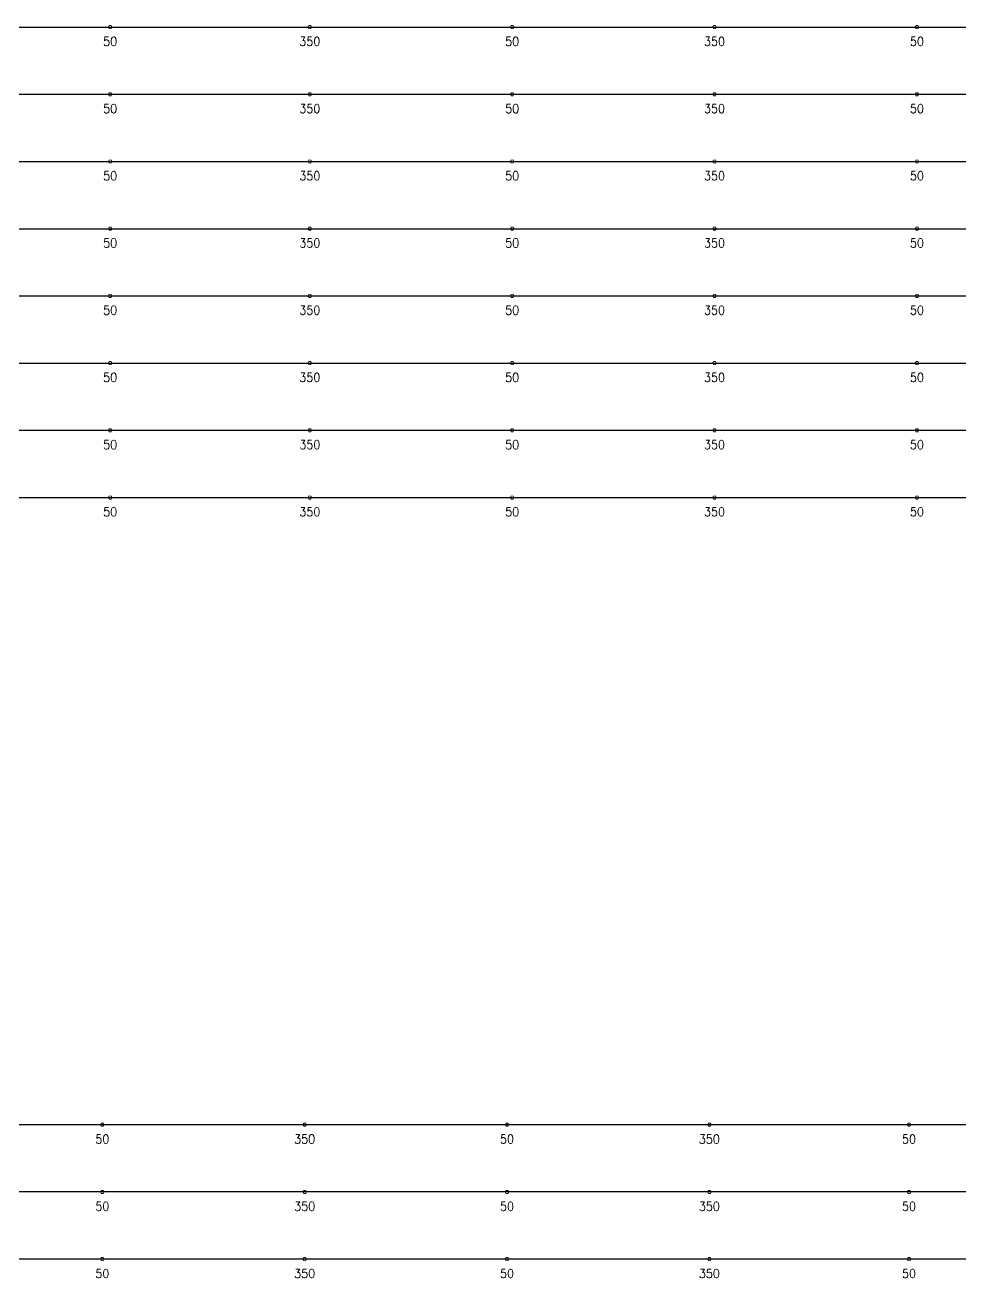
# Model space of a CAD drawing. Header units: millimetres. Extents: x -179076 to 505271, y -18667 to 80933.
# Drawn here: x 306695 to 327565, y 47580 to 75545 of the extents above; entities that cross this region are included whole.
import ezdxf

# ---------------------------------------------------------------- set-up
doc = ezdxf.new("R2010")
doc.units = ezdxf.units.MM
doc.layers.get('0').update_dxf_attribs({"lineweight": 20})
doc.layers.add('Current_plane_Tendon', color=7, linetype='Continuous', true_color=0xab0000)
doc.styles.get("Standard").update_dxf_attribs({"font": 'arial.ttf'})

# ---------------------------------------------------------------- blocks, each defined once
blk = doc.blocks.new('CAPX112344')
at = {"layer": 'Current_plane_Tendon', "color": 14, "linetype": 'Continuous', "true_color": 0xab0000}
for points, elevation in [([(433331, 334304, 20, 20, 0), (433311, 334338, 20, 20, 0), (433271, 334338, 20, 20, 0), (433251, 334304, 20, 20, 0), (433271, 334269, 20, 20, 0), (433311, 334269, 20, 20, 0)], -20), ([(437787, 334304, 20, 20, 0), (437767, 334338, 20, 20, 0), (437727, 334338, 20, 20, 0), (437707, 334304, 20, 20, 0), (437727, 334269, 20, 20, 0), (437767, 334269, 20, 20, 0)], 130), ([(442304, 334304, 20, 20, 0), (442284, 334338, 20, 20, 0), (442244, 334338, 20, 20, 0), (442224, 334304, 20, 20, 0), (442244, 334269, 20, 20, 0), (442284, 334269, 20, 20, 0)], -20), ([(446822, 334304, 20, 20, 0), (446802, 334338, 20, 20, 0), (446762, 334338, 20, 20, 0), (446742, 334304, 20, 20, 0), (446762, 334269, 20, 20, 0), (446802, 334269, 20, 20, 0)], 130), ([(451340, 334304, 20, 20, 0), (451320, 334338, 20, 20, 0), (451280, 334338, 20, 20, 0), (451260, 334304, 20, 20, 0), (451280, 334269, 20, 20, 0), (451320, 334269, 20, 20, 0)], -20), ([(433331, 332804, 20, 20, 0), (433311, 332838, 20, 20, 0), (433271, 332838, 20, 20, 0), (433251, 332804, 20, 20, 0), (433271, 332769, 20, 20, 0), (433311, 332769, 20, 20, 0)], -20), ([(437787, 332804, 20, 20, 0), (437767, 332838, 20, 20, 0), (437727, 332838, 20, 20, 0), (437707, 332804, 20, 20, 0), (437727, 332769, 20, 20, 0), (437767, 332769, 20, 20, 0)], 130), ([(442304, 332804, 20, 20, 0), (442284, 332838, 20, 20, 0), (442244, 332838, 20, 20, 0), (442224, 332804, 20, 20, 0), (442244, 332769, 20, 20, 0), (442284, 332769, 20, 20, 0)], -20), ([(446822, 332804, 20, 20, 0), (446802, 332838, 20, 20, 0), (446762, 332838, 20, 20, 0), (446742, 332804, 20, 20, 0), (446762, 332769, 20, 20, 0), (446802, 332769, 20, 20, 0)], 130), ([(451340, 332804, 20, 20, 0), (451320, 332838, 20, 20, 0), (451280, 332838, 20, 20, 0), (451260, 332804, 20, 20, 0), (451280, 332769, 20, 20, 0), (451320, 332769, 20, 20, 0)], -20), ([(433331, 331304, 20, 20, 0), (433311, 331338, 20, 20, 0), (433271, 331338, 20, 20, 0), (433251, 331304, 20, 20, 0), (433271, 331269, 20, 20, 0), (433311, 331269, 20, 20, 0)], -20), ([(437787, 331304, 20, 20, 0), (437767, 331338, 20, 20, 0), (437727, 331338, 20, 20, 0), (437707, 331304, 20, 20, 0), (437727, 331269, 20, 20, 0), (437767, 331269, 20, 20, 0)], 130), ([(442304, 331304, 20, 20, 0), (442284, 331338, 20, 20, 0), (442244, 331338, 20, 20, 0), (442224, 331304, 20, 20, 0), (442244, 331269, 20, 20, 0), (442284, 331269, 20, 20, 0)], -20), ([(446822, 331304, 20, 20, 0), (446802, 331338, 20, 20, 0), (446762, 331338, 20, 20, 0), (446742, 331304, 20, 20, 0), (446762, 331269, 20, 20, 0), (446802, 331269, 20, 20, 0)], 130), ([(451340, 331304, 20, 20, 0), (451320, 331338, 20, 20, 0), (451280, 331338, 20, 20, 0), (451260, 331304, 20, 20, 0), (451280, 331269, 20, 20, 0), (451320, 331269, 20, 20, 0)], -20), ([(433331, 329804, 20, 20, 0), (433311, 329838, 20, 20, 0), (433271, 329838, 20, 20, 0), (433251, 329804, 20, 20, 0), (433271, 329769, 20, 20, 0), (433311, 329769, 20, 20, 0)], -20), ([(437787, 329804, 20, 20, 0), (437767, 329838, 20, 20, 0), (437727, 329838, 20, 20, 0), (437707, 329804, 20, 20, 0), (437727, 329769, 20, 20, 0), (437767, 329769, 20, 20, 0)], 130), ([(442304, 329804, 20, 20, 0), (442284, 329838, 20, 20, 0), (442244, 329838, 20, 20, 0), (442224, 329804, 20, 20, 0), (442244, 329769, 20, 20, 0), (442284, 329769, 20, 20, 0)], -20), ([(446822, 329804, 20, 20, 0), (446802, 329838, 20, 20, 0), (446762, 329838, 20, 20, 0), (446742, 329804, 20, 20, 0), (446762, 329769, 20, 20, 0), (446802, 329769, 20, 20, 0)], 130), ([(451340, 329804, 20, 20, 0), (451320, 329838, 20, 20, 0), (451280, 329838, 20, 20, 0), (451260, 329804, 20, 20, 0), (451280, 329769, 20, 20, 0), (451320, 329769, 20, 20, 0)], -20), ([(433331, 328304, 20, 20, 0), (433311, 328338, 20, 20, 0), (433271, 328338, 20, 20, 0), (433251, 328304, 20, 20, 0), (433271, 328269, 20, 20, 0), (433311, 328269, 20, 20, 0)], -20), ([(437787, 328304, 20, 20, 0), (437767, 328338, 20, 20, 0), (437727, 328338, 20, 20, 0), (437707, 328304, 20, 20, 0), (437727, 328269, 20, 20, 0), (437767, 328269, 20, 20, 0)], 130), ([(442304, 328304, 20, 20, 0), (442284, 328338, 20, 20, 0), (442244, 328338, 20, 20, 0), (442224, 328304, 20, 20, 0), (442244, 328269, 20, 20, 0), (442284, 328269, 20, 20, 0)], -20), ([(446822, 328304, 20, 20, 0), (446802, 328338, 20, 20, 0), (446762, 328338, 20, 20, 0), (446742, 328304, 20, 20, 0), (446762, 328269, 20, 20, 0), (446802, 328269, 20, 20, 0)], 130), ([(451340, 328304, 20, 20, 0), (451320, 328338, 20, 20, 0), (451280, 328338, 20, 20, 0), (451260, 328304, 20, 20, 0), (451280, 328269, 20, 20, 0), (451320, 328269, 20, 20, 0)], -20), ([(433331, 326804, 20, 20, 0), (433311, 326838, 20, 20, 0), (433271, 326838, 20, 20, 0), (433251, 326804, 20, 20, 0), (433271, 326769, 20, 20, 0), (433311, 326769, 20, 20, 0)], -20), ([(437787, 326804, 20, 20, 0), (437767, 326838, 20, 20, 0), (437727, 326838, 20, 20, 0), (437707, 326804, 20, 20, 0), (437727, 326769, 20, 20, 0), (437767, 326769, 20, 20, 0)], 130), ([(442304, 326804, 20, 20, 0), (442284, 326838, 20, 20, 0), (442244, 326838, 20, 20, 0), (442224, 326804, 20, 20, 0), (442244, 326769, 20, 20, 0), (442284, 326769, 20, 20, 0)], -20), ([(446822, 326804, 20, 20, 0), (446802, 326838, 20, 20, 0), (446762, 326838, 20, 20, 0), (446742, 326804, 20, 20, 0), (446762, 326769, 20, 20, 0), (446802, 326769, 20, 20, 0)], 130), ([(451340, 326804, 20, 20, 0), (451320, 326838, 20, 20, 0), (451280, 326838, 20, 20, 0), (451260, 326804, 20, 20, 0), (451280, 326769, 20, 20, 0), (451320, 326769, 20, 20, 0)], -20), ([(433331, 325304, 20, 20, 0), (433311, 325338, 20, 20, 0), (433271, 325338, 20, 20, 0), (433251, 325304, 20, 20, 0), (433271, 325269, 20, 20, 0), (433311, 325269, 20, 20, 0)], -20), ([(437787, 325304, 20, 20, 0), (437767, 325338, 20, 20, 0), (437727, 325338, 20, 20, 0), (437707, 325304, 20, 20, 0), (437727, 325269, 20, 20, 0), (437767, 325269, 20, 20, 0)], 130), ([(442304, 325304, 20, 20, 0), (442284, 325338, 20, 20, 0), (442244, 325338, 20, 20, 0), (442224, 325304, 20, 20, 0), (442244, 325269, 20, 20, 0), (442284, 325269, 20, 20, 0)], -20), ([(446822, 325304, 20, 20, 0), (446802, 325338, 20, 20, 0), (446762, 325338, 20, 20, 0), (446742, 325304, 20, 20, 0), (446762, 325269, 20, 20, 0), (446802, 325269, 20, 20, 0)], 130), ([(451340, 325304, 20, 20, 0), (451320, 325338, 20, 20, 0), (451280, 325338, 20, 20, 0), (451260, 325304, 20, 20, 0), (451280, 325269, 20, 20, 0), (451320, 325269, 20, 20, 0)], -20), ([(433331, 323804, 20, 20, 0), (433311, 323838, 20, 20, 0), (433271, 323838, 20, 20, 0), (433251, 323804, 20, 20, 0), (433271, 323769, 20, 20, 0), (433311, 323769, 20, 20, 0)], -170), ([(437787, 323804, 20, 20, 0), (437767, 323838, 20, 20, 0), (437727, 323838, 20, 20, 0), (437707, 323804, 20, 20, 0), (437727, 323769, 20, 20, 0), (437767, 323769, 20, 20, 0)], 130), ([(442304, 323804, 20, 20, 0), (442284, 323838, 20, 20, 0), (442244, 323838, 20, 20, 0), (442224, 323804, 20, 20, 0), (442244, 323769, 20, 20, 0), (442284, 323769, 20, 20, 0)], -170), ([(446822, 323804, 20, 20, 0), (446802, 323838, 20, 20, 0), (446762, 323838, 20, 20, 0), (446742, 323804, 20, 20, 0), (446762, 323769, 20, 20, 0), (446802, 323769, 20, 20, 0)], 130), ([(451340, 323804, 20, 20, 0), (451320, 323838, 20, 20, 0), (451280, 323838, 20, 20, 0), (451260, 323804, 20, 20, 0), (451280, 323769, 20, 20, 0), (451320, 323769, 20, 20, 0)], -170), ([(433155, 309803, 20, 20, 0), (433135, 309838, 20, 20, 0), (433095, 309838, 20, 20, 0), (433075, 309803, 20, 20, 0), (433095, 309769, 20, 20, 0), (433135, 309769, 20, 20, 0)], -170), ([(437672, 309803, 20, 20, 0), (437652, 309838, 20, 20, 0), (437612, 309838, 20, 20, 0), (437592, 309803, 20, 20, 0), (437612, 309769, 20, 20, 0), (437652, 309769, 20, 20, 0)], 130), ([(442190, 309803, 20, 20, 0), (442170, 309838, 20, 20, 0), (442130, 309838, 20, 20, 0), (442110, 309803, 20, 20, 0), (442130, 309769, 20, 20, 0), (442170, 309769, 20, 20, 0)], -170), ([(446707, 309803, 20, 20, 0), (446687, 309838, 20, 20, 0), (446647, 309838, 20, 20, 0), (446627, 309803, 20, 20, 0), (446647, 309769, 20, 20, 0), (446687, 309769, 20, 20, 0)], 130), ([(451163, 309803, 20, 20, 0), (451143, 309838, 20, 20, 0), (451103, 309838, 20, 20, 0), (451083, 309803, 20, 20, 0), (451103, 309769, 20, 20, 0), (451143, 309769, 20, 20, 0)], -170), ([(433155, 308303, 20, 20, 0), (433135, 308338, 20, 20, 0), (433095, 308338, 20, 20, 0), (433075, 308303, 20, 20, 0), (433095, 308269, 20, 20, 0), (433135, 308269, 20, 20, 0)], -20), ([(437672, 308303, 20, 20, 0), (437652, 308338, 20, 20, 0), (437612, 308338, 20, 20, 0), (437592, 308303, 20, 20, 0), (437612, 308269, 20, 20, 0), (437652, 308269, 20, 20, 0)], 130), ([(442190, 308303, 20, 20, 0), (442170, 308338, 20, 20, 0), (442130, 308338, 20, 20, 0), (442110, 308303, 20, 20, 0), (442130, 308269, 20, 20, 0), (442170, 308269, 20, 20, 0)], -20), ([(446707, 308303, 20, 20, 0), (446687, 308338, 20, 20, 0), (446647, 308338, 20, 20, 0), (446627, 308303, 20, 20, 0), (446647, 308269, 20, 20, 0), (446687, 308269, 20, 20, 0)], 130), ([(451163, 308303, 20, 20, 0), (451143, 308338, 20, 20, 0), (451103, 308338, 20, 20, 0), (451083, 308303, 20, 20, 0), (451103, 308269, 20, 20, 0), (451143, 308269, 20, 20, 0)], -20), ([(433155, 306803, 20, 20, 0), (433135, 306838, 20, 20, 0), (433095, 306838, 20, 20, 0), (433075, 306803, 20, 20, 0), (433095, 306769, 20, 20, 0), (433135, 306769, 20, 20, 0)], -20), ([(437672, 306803, 20, 20, 0), (437652, 306838, 20, 20, 0), (437612, 306838, 20, 20, 0), (437592, 306803, 20, 20, 0), (437612, 306769, 20, 20, 0), (437652, 306769, 20, 20, 0)], 130), ([(442190, 306803, 20, 20, 0), (442170, 306838, 20, 20, 0), (442130, 306838, 20, 20, 0), (442110, 306803, 20, 20, 0), (442130, 306769, 20, 20, 0), (442170, 306769, 20, 20, 0)], -20), ([(446707, 306803, 20, 20, 0), (446687, 306838, 20, 20, 0), (446647, 306838, 20, 20, 0), (446627, 306803, 20, 20, 0), (446647, 306769, 20, 20, 0), (446687, 306769, 20, 20, 0)], 130), ([(451163, 306803, 20, 20, 0), (451143, 306838, 20, 20, 0), (451103, 306838, 20, 20, 0), (451083, 306803, 20, 20, 0), (451103, 306769, 20, 20, 0), (451143, 306769, 20, 20, 0)], -20)]:
    blk.add_lwpolyline(points, format="xyseb", close=True, dxfattribs=dict(at, elevation=elevation))
for points in [[(428836, 334304, 130), (429393, 334304, 125), (429950, 334304, 111), (430506, 334304, 88), (431063, 334304, 55), (431620, 334304, 22), (432177, 334304, -1), (432734, 334304, -15), (433291, 334304, -20), (433848, 334304, -15), (434405, 334304, -1), (434962, 334304, 22), (435519, 334304, 55), (436076, 334304, 88), (436633, 334304, 111), (437190, 334304, 125), (437747, 334304, 130)], [(437747, 334304, 130), (438312, 334304, 125), (438876, 334304, 111), (439441, 334304, 88), (440006, 334304, 55), (440570, 334304, 22), (441135, 334304, -1), (441700, 334304, -15), (442264, 334304, -20), (442829, 334304, -15), (443394, 334304, -1), (443959, 334304, 22), (444523, 334304, 55), (445088, 334304, 88), (445653, 334304, 111), (446217, 334304, 125), (446782, 334304, 130)], [(446782, 334304, 130), (447347, 334304, 125), (447911, 334304, 111), (448476, 334304, 88), (449041, 334304, 55), (449605, 334304, 22), (450170, 334304, -1), (450735, 334304, -15), (451300, 334304, -20), (451864, 334304, -15), (452429, 334304, -1), (452994, 334304, 22), (453558, 334304, 55), (454123, 334304, 88), (454688, 334304, 111), (455252, 334304, 125), (455817, 334304, 130)], [(428836, 332804, 130), (429393, 332804, 125), (429950, 332804, 111), (430506, 332804, 88), (431063, 332804, 55), (431620, 332804, 22), (432177, 332804, -1), (432734, 332804, -15), (433291, 332804, -20), (433848, 332804, -15), (434405, 332804, -1), (434962, 332804, 22), (435519, 332804, 55), (436076, 332804, 88), (436633, 332804, 111), (437190, 332804, 125), (437747, 332804, 130)], [(437747, 332804, 130), (438312, 332804, 125), (438876, 332804, 111), (439441, 332804, 88), (440006, 332804, 55), (440570, 332804, 22), (441135, 332804, -1), (441700, 332804, -15), (442264, 332804, -20), (442829, 332804, -15), (443394, 332804, -1), (443959, 332804, 22), (444523, 332804, 55), (445088, 332804, 88), (445653, 332804, 111), (446217, 332804, 125), (446782, 332804, 130)], [(446782, 332804, 130), (447347, 332804, 125), (447911, 332804, 111), (448476, 332804, 88), (449041, 332804, 55), (449605, 332804, 22), (450170, 332804, -1), (450735, 332804, -15), (451300, 332804, -20), (451864, 332804, -15), (452429, 332804, -1), (452994, 332804, 22), (453558, 332804, 55), (454123, 332804, 88), (454688, 332804, 111), (455252, 332804, 125), (455817, 332804, 130)], [(428836, 331304, 130), (429393, 331304, 125), (429950, 331304, 111), (430506, 331304, 88), (431063, 331304, 55), (431620, 331304, 22), (432177, 331304, -1), (432734, 331304, -15), (433291, 331304, -20), (433848, 331304, -15), (434405, 331304, -1), (434962, 331304, 22), (435519, 331304, 55), (436076, 331304, 88), (436633, 331304, 111), (437190, 331304, 125), (437747, 331304, 130)], [(437747, 331304, 130), (438312, 331304, 125), (438876, 331304, 111), (439441, 331304, 88), (440006, 331304, 55), (440570, 331304, 22), (441135, 331304, -1), (441700, 331304, -15), (442264, 331304, -20), (442829, 331304, -15), (443394, 331304, -1), (443959, 331304, 22), (444523, 331304, 55), (445088, 331304, 88), (445653, 331304, 111), (446217, 331304, 125), (446782, 331304, 130)], [(446782, 331304, 130), (447347, 331304, 125), (447911, 331304, 111), (448476, 331304, 88), (449041, 331304, 55), (449605, 331304, 22), (450170, 331304, -1), (450735, 331304, -15), (451300, 331304, -20), (451864, 331304, -15), (452429, 331304, -1), (452994, 331304, 22), (453558, 331304, 55), (454123, 331304, 88), (454688, 331304, 111), (455252, 331304, 125), (455817, 331304, 130)], [(428836, 329804, 130), (429393, 329804, 125), (429950, 329804, 111), (430506, 329804, 88), (431063, 329804, 55), (431620, 329804, 22), (432177, 329804, -1), (432734, 329804, -15), (433291, 329804, -20), (433848, 329804, -15), (434405, 329804, -1), (434962, 329804, 22), (435519, 329804, 55), (436076, 329804, 88), (436633, 329804, 111), (437190, 329804, 125), (437747, 329804, 130)], [(437747, 329804, 130), (438312, 329804, 125), (438876, 329804, 111), (439441, 329804, 88), (440006, 329804, 55), (440570, 329804, 22), (441135, 329804, -1), (441700, 329804, -15), (442264, 329804, -20), (442829, 329804, -15), (443394, 329804, -1), (443959, 329804, 22), (444523, 329804, 55), (445088, 329804, 88), (445653, 329804, 111), (446217, 329804, 125), (446782, 329804, 130)], [(446782, 329804, 130), (447347, 329804, 125), (447911, 329804, 111), (448476, 329804, 88), (449041, 329804, 55), (449605, 329804, 22), (450170, 329804, -1), (450735, 329804, -15), (451300, 329804, -20), (451864, 329804, -15), (452429, 329804, -1), (452994, 329804, 22), (453558, 329804, 55), (454123, 329804, 88), (454688, 329804, 111), (455252, 329804, 125), (455817, 329804, 130)], [(428836, 328304, 130), (429393, 328304, 125), (429950, 328304, 111), (430506, 328304, 88), (431063, 328304, 55), (431620, 328304, 22), (432177, 328304, -1), (432734, 328304, -15), (433291, 328304, -20), (433848, 328304, -15), (434405, 328304, -1), (434962, 328304, 22), (435519, 328304, 55), (436076, 328304, 88), (436633, 328304, 111), (437190, 328304, 125), (437747, 328304, 130)], [(437747, 328304, 130), (438312, 328304, 125), (438876, 328304, 111), (439441, 328304, 88), (440006, 328304, 55), (440570, 328304, 22), (441135, 328304, -1), (441700, 328304, -15), (442264, 328304, -20), (442829, 328304, -15), (443394, 328304, -1), (443959, 328304, 22), (444523, 328304, 55), (445088, 328304, 88), (445653, 328304, 111), (446217, 328304, 125), (446782, 328304, 130)], [(446782, 328304, 130), (447347, 328304, 125), (447911, 328304, 111), (448476, 328304, 88), (449041, 328304, 55), (449605, 328304, 22), (450170, 328304, -1), (450735, 328304, -15), (451300, 328304, -20), (451864, 328304, -15), (452429, 328304, -1), (452994, 328304, 22), (453558, 328304, 55), (454123, 328304, 88), (454688, 328304, 111), (455252, 328304, 125), (455817, 328304, 130)], [(428836, 326804, 130), (429393, 326804, 125), (429950, 326804, 111), (430506, 326804, 88), (431063, 326804, 55), (431620, 326804, 22), (432177, 326804, -1), (432734, 326804, -15), (433291, 326804, -20), (433848, 326804, -15), (434405, 326804, -1), (434962, 326804, 22), (435519, 326804, 55), (436076, 326804, 88), (436633, 326804, 111), (437190, 326804, 125), (437747, 326804, 130)], [(437747, 326804, 130), (438312, 326804, 125), (438876, 326804, 111), (439441, 326804, 88), (440006, 326804, 55), (440570, 326804, 22), (441135, 326804, -1), (441700, 326804, -15), (442264, 326804, -20), (442829, 326804, -15), (443394, 326804, -1), (443959, 326804, 22), (444523, 326804, 55), (445088, 326804, 88), (445653, 326804, 111), (446217, 326804, 125), (446782, 326804, 130)], [(446782, 326804, 130), (447347, 326804, 125), (447911, 326804, 111), (448476, 326804, 88), (449041, 326804, 55), (449605, 326804, 22), (450170, 326804, -1), (450735, 326804, -15), (451300, 326804, -20), (451864, 326804, -15), (452429, 326804, -1), (452994, 326804, 22), (453558, 326804, 55), (454123, 326804, 88), (454688, 326804, 111), (455252, 326804, 125), (455817, 326804, 130)], [(428836, 325304, 130), (429393, 325304, 125), (429950, 325304, 111), (430506, 325304, 88), (431063, 325304, 55), (431620, 325304, 22), (432177, 325304, -1), (432734, 325304, -15), (433291, 325304, -20), (433848, 325304, -15), (434405, 325304, -1), (434962, 325304, 22), (435519, 325304, 55), (436076, 325304, 88), (436633, 325304, 111), (437190, 325304, 125), (437747, 325304, 130)], [(437747, 325304, 130), (438312, 325304, 125), (438876, 325304, 111), (439441, 325304, 88), (440006, 325304, 55), (440570, 325304, 22), (441135, 325304, -1), (441700, 325304, -15), (442264, 325304, -20), (442829, 325304, -15), (443394, 325304, -1), (443959, 325304, 22), (444523, 325304, 55), (445088, 325304, 88), (445653, 325304, 111), (446217, 325304, 125), (446782, 325304, 130)], [(446782, 325304, 130), (447347, 325304, 125), (447911, 325304, 111), (448476, 325304, 88), (449041, 325304, 55), (449605, 325304, 22), (450170, 325304, -1), (450735, 325304, -15), (451300, 325304, -20), (451864, 325304, -15), (452429, 325304, -1), (452994, 325304, 22), (453558, 325304, 55), (454123, 325304, 88), (454688, 325304, 111), (455252, 325304, 125), (455817, 325304, 130)], [(428836, 323804, 130), (429393, 323804, 121), (429950, 323804, 92), (430506, 323804, 46), (431063, 323804, -20), (431620, 323804, -86), (432177, 323804, -132), (432734, 323804, -161), (433291, 323804, -170), (433848, 323804, -161), (434405, 323804, -132), (434962, 323804, -86), (435519, 323804, -20), (436076, 323804, 46), (436633, 323804, 92), (437190, 323804, 121), (437747, 323804, 130)], [(437747, 323804, 130), (438312, 323804, 121), (438876, 323804, 92), (439441, 323804, 46), (440006, 323804, -20), (440570, 323804, -86), (441135, 323804, -132), (441700, 323804, -161), (442264, 323804, -170), (442829, 323804, -161), (443394, 323804, -132), (443959, 323804, -86), (444523, 323804, -20), (445088, 323804, 46), (445653, 323804, 92), (446217, 323804, 121), (446782, 323804, 130)], [(446782, 323804, 130), (447347, 323804, 121), (447911, 323804, 92), (448476, 323804, 46), (449041, 323804, -20), (449605, 323804, -86), (450170, 323804, -132), (450735, 323804, -161), (451300, 323804, -170), (451864, 323804, -161), (452429, 323804, -132), (452994, 323804, -86), (453558, 323804, -20), (454123, 323804, 46), (454688, 323804, 92), (455252, 323804, 121), (455817, 323804, 130)], [(437632, 309803, 130), (437067, 309803, 121), (436503, 309803, 92), (435938, 309803, 46), (435373, 309803, -20), (434809, 309803, -86), (434244, 309803, -132), (433679, 309803, -161), (433115, 309803, -170), (432550, 309803, -161), (431985, 309803, -132), (431420, 309803, -86), (430856, 309803, -20), (430291, 309803, 46), (429726, 309803, 92), (429162, 309803, 121), (428597, 309803, 130)], [(446667, 309803, 130), (446102, 309803, 121), (445538, 309803, 92), (444973, 309803, 46), (444408, 309803, -20), (443844, 309803, -86), (443279, 309803, -132), (442714, 309803, -161), (442150, 309803, -170), (441585, 309803, -161), (441020, 309803, -132), (440456, 309803, -86), (439891, 309803, -20), (439326, 309803, 46), (438761, 309803, 92), (438197, 309803, 121), (437632, 309803, 130)], [(455578, 309803, 130), (455022, 309803, 121), (454465, 309803, 92), (453908, 309803, 46), (453351, 309803, -20), (452794, 309803, -86), (452237, 309803, -132), (451680, 309803, -161), (451123, 309803, -170), (450566, 309803, -161), (450009, 309803, -132), (449452, 309803, -86), (448895, 309803, -20), (448338, 309803, 46), (447781, 309803, 92), (447224, 309803, 121), (446667, 309803, 130)], [(437632, 308303, 130), (437067, 308303, 125), (436503, 308303, 111), (435938, 308303, 88), (435373, 308303, 55), (434809, 308303, 22), (434244, 308303, -1), (433679, 308303, -15), (433115, 308303, -20), (432550, 308303, -15), (431985, 308303, -1), (431420, 308303, 22), (430856, 308303, 55), (430291, 308303, 88), (429726, 308303, 111), (429162, 308303, 125), (428597, 308303, 130)], [(446667, 308303, 130), (446102, 308303, 125), (445538, 308303, 111), (444973, 308303, 88), (444408, 308303, 55), (443844, 308303, 22), (443279, 308303, -1), (442714, 308303, -15), (442150, 308303, -20), (441585, 308303, -15), (441020, 308303, -1), (440456, 308303, 22), (439891, 308303, 55), (439326, 308303, 88), (438761, 308303, 111), (438197, 308303, 125), (437632, 308303, 130)], [(455578, 308303, 130), (455022, 308303, 125), (454465, 308303, 111), (453908, 308303, 88), (453351, 308303, 55), (452794, 308303, 22), (452237, 308303, -1), (451680, 308303, -15), (451123, 308303, -20), (450566, 308303, -15), (450009, 308303, -1), (449452, 308303, 22), (448895, 308303, 55), (448338, 308303, 88), (447781, 308303, 111), (447224, 308303, 125), (446667, 308303, 130)], [(437632, 306803, 130), (437067, 306803, 125), (436503, 306803, 111), (435938, 306803, 88), (435373, 306803, 55), (434809, 306803, 22), (434244, 306803, -1), (433679, 306803, -15), (433115, 306803, -20), (432550, 306803, -15), (431985, 306803, -1), (431420, 306803, 22), (430856, 306803, 55), (430291, 306803, 88), (429726, 306803, 111), (429162, 306803, 125), (428597, 306803, 130)], [(446667, 306803, 130), (446102, 306803, 125), (445538, 306803, 111), (444973, 306803, 88), (444408, 306803, 55), (443844, 306803, 22), (443279, 306803, -1), (442714, 306803, -15), (442150, 306803, -20), (441585, 306803, -15), (441020, 306803, -1), (440456, 306803, 22), (439891, 306803, 55), (439326, 306803, 88), (438761, 306803, 111), (438197, 306803, 125), (437632, 306803, 130)], [(455578, 306803, 130), (455022, 306803, 125), (454465, 306803, 111), (453908, 306803, 88), (453351, 306803, 55), (452794, 306803, 22), (452237, 306803, -1), (451680, 306803, -15), (451123, 306803, -20), (450566, 306803, -15), (450009, 306803, -1), (449452, 306803, 22), (448895, 306803, 55), (448338, 306803, 88), (447781, 306803, 111), (447224, 306803, 125), (446667, 306803, 130)]]:
    blk.add_polyline3d(points, dxfattribs=at)
at = {"layer": 'Current_plane_Tendon', "color": 14, "linetype": 'Continuous', "true_color": 0xab0000, "char_height": 200, "attachment_point": 5}
for s, insert in [('\\FSTANDARD.shx;50', (433291, 333984, -20)), ('\\FSTANDARD.shx;350', (437747, 333984, 130)), ('\\FSTANDARD.shx;50', (442264, 333984, -20)), ('\\FSTANDARD.shx;350', (446782, 333984, 130)), ('\\FSTANDARD.shx;50', (451300, 333984, -20)), ('\\FSTANDARD.shx;50', (433291, 332484, -20)), ('\\FSTANDARD.shx;350', (437747, 332484, 130)), ('\\FSTANDARD.shx;50', (442264, 332484, -20)), ('\\FSTANDARD.shx;350', (446782, 332484, 130)), ('\\FSTANDARD.shx;50', (451300, 332484, -20)), ('\\FSTANDARD.shx;50', (433291, 330984, -20)), ('\\FSTANDARD.shx;350', (437747, 330984, 130)), ('\\FSTANDARD.shx;50', (442264, 330984, -20)), ('\\FSTANDARD.shx;350', (446782, 330984, 130)), ('\\FSTANDARD.shx;50', (451300, 330984, -20)), ('\\FSTANDARD.shx;50', (433291, 329484, -20)), ('\\FSTANDARD.shx;350', (437747, 329484, 130)), ('\\FSTANDARD.shx;50', (442264, 329484, -20)), ('\\FSTANDARD.shx;350', (446782, 329484, 130)), ('\\FSTANDARD.shx;50', (451300, 329484, -20)), ('\\FSTANDARD.shx;50', (433291, 327984, -20)), ('\\FSTANDARD.shx;350', (437747, 327984, 130)), ('\\FSTANDARD.shx;50', (442264, 327984, -20)), ('\\FSTANDARD.shx;350', (446782, 327984, 130)), ('\\FSTANDARD.shx;50', (451300, 327984, -20)), ('\\FSTANDARD.shx;50', (433291, 326484, -20)), ('\\FSTANDARD.shx;350', (437747, 326484, 130)), ('\\FSTANDARD.shx;50', (442264, 326484, -20)), ('\\FSTANDARD.shx;350', (446782, 326484, 130)), ('\\FSTANDARD.shx;50', (451300, 326484, -20)), ('\\FSTANDARD.shx;50', (433291, 324984, -20)), ('\\FSTANDARD.shx;350', (437747, 324984, 130)), ('\\FSTANDARD.shx;50', (442264, 324984, -20)), ('\\FSTANDARD.shx;350', (446782, 324984, 130)), ('\\FSTANDARD.shx;50', (451300, 324984, -20)), ('\\FSTANDARD.shx;50', (433291, 323484, -170)), ('\\FSTANDARD.shx;350', (437747, 323484, 130)), ('\\FSTANDARD.shx;50', (442264, 323484, -170)), ('\\FSTANDARD.shx;350', (446782, 323484, 130)), ('\\FSTANDARD.shx;50', (451300, 323484, -170)), ('\\FSTANDARD.shx;50', (433115, 309483, -170)), ('\\FSTANDARD.shx;350', (437632, 309483, 130)), ('\\FSTANDARD.shx;50', (442150, 309483, -170)), ('\\FSTANDARD.shx;350', (446667, 309483, 130)), ('\\FSTANDARD.shx;50', (451123, 309483, -170)), ('\\FSTANDARD.shx;50', (433115, 307983, -20)), ('\\FSTANDARD.shx;350', (437632, 307983, 130)), ('\\FSTANDARD.shx;50', (442150, 307983, -20)), ('\\FSTANDARD.shx;350', (446667, 307983, 130)), ('\\FSTANDARD.shx;50', (451123, 307983, -20)), ('\\FSTANDARD.shx;50', (433115, 306483, -20)), ('\\FSTANDARD.shx;350', (437632, 306483, 130)), ('\\FSTANDARD.shx;50', (442150, 306483, -20)), ('\\FSTANDARD.shx;350', (446667, 306483, 130)), ('\\FSTANDARD.shx;50', (451123, 306483, -20))]:
    blk.add_mtext(s, dxfattribs=dict(at, insert=insert))
blk = doc.blocks.new('A$C31556b06')
at = {"layer": 'Current_plane_Tendon', "linetype": 'Continuous'}
blk.add_blockref('CAPX112344', (-396688, -355932, -180), dxfattribs=at)

msp = doc.modelspace()

# ---------------------------------------------------------------- block references
msp.add_blockref('A$C31556b06', (271992.5, 97128))

doc.saveas('drawing.dxf')
